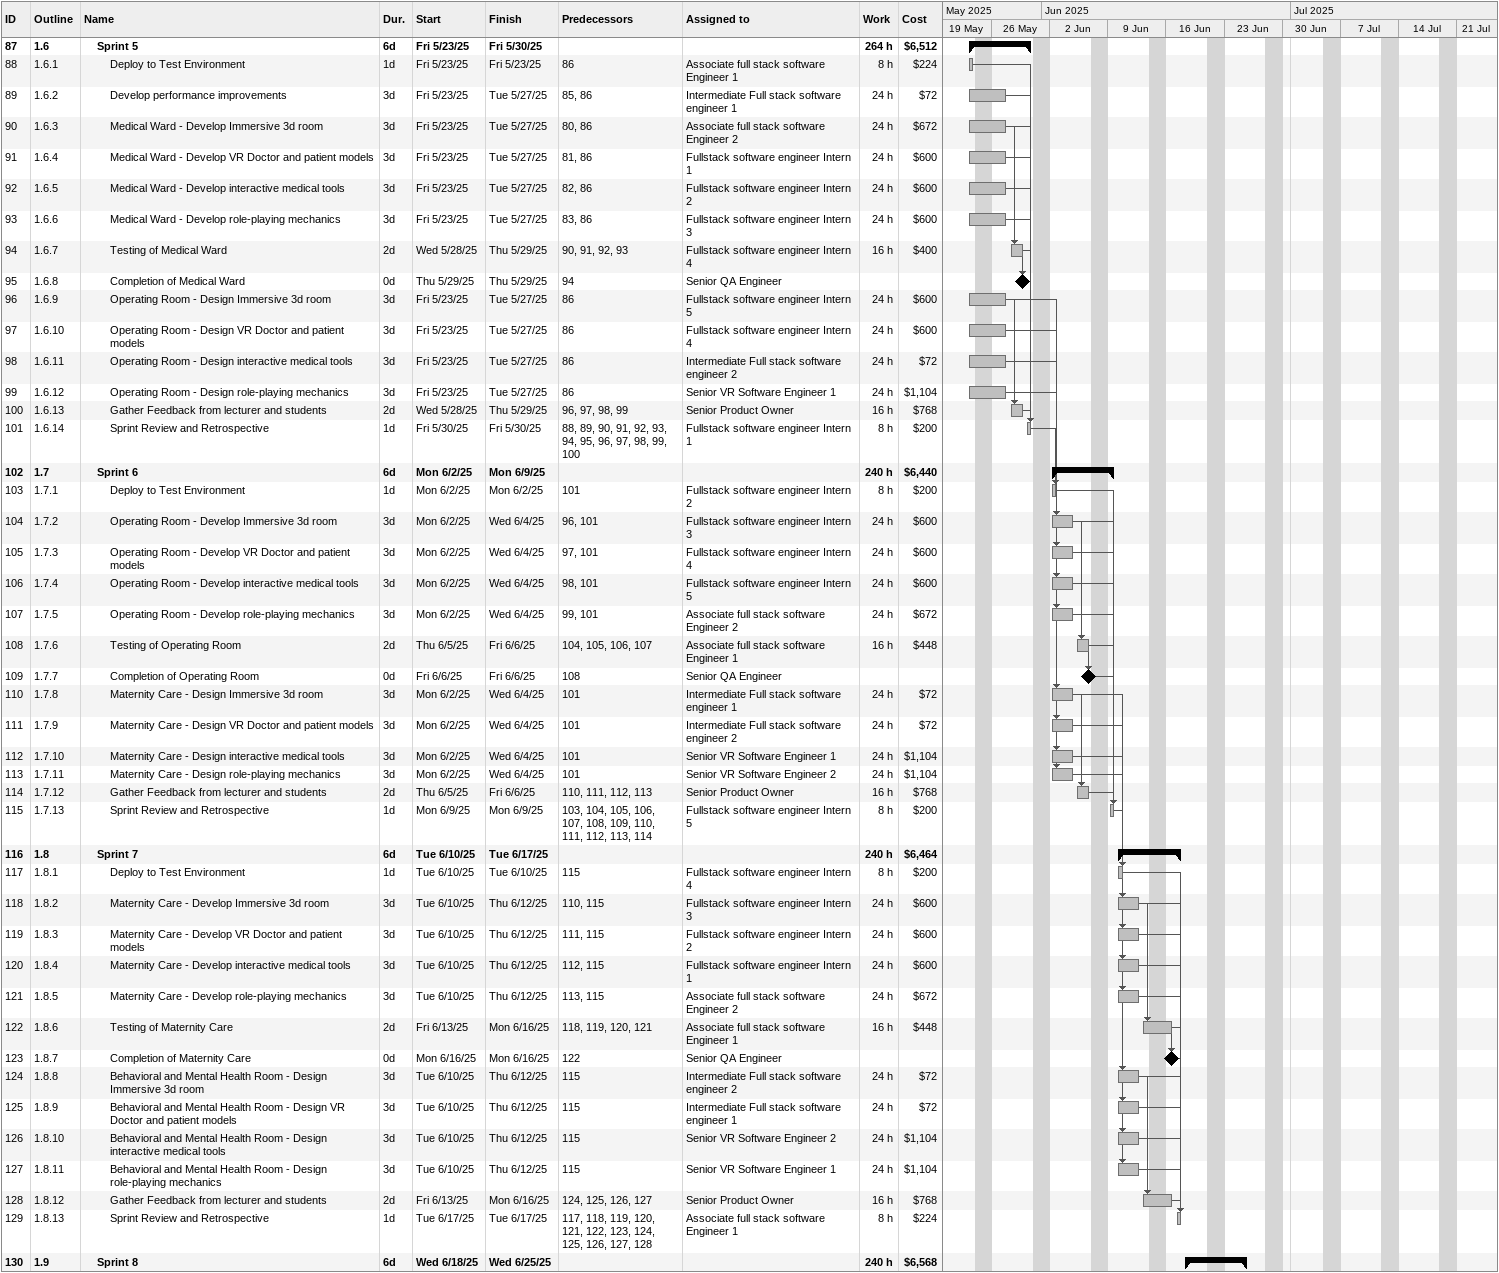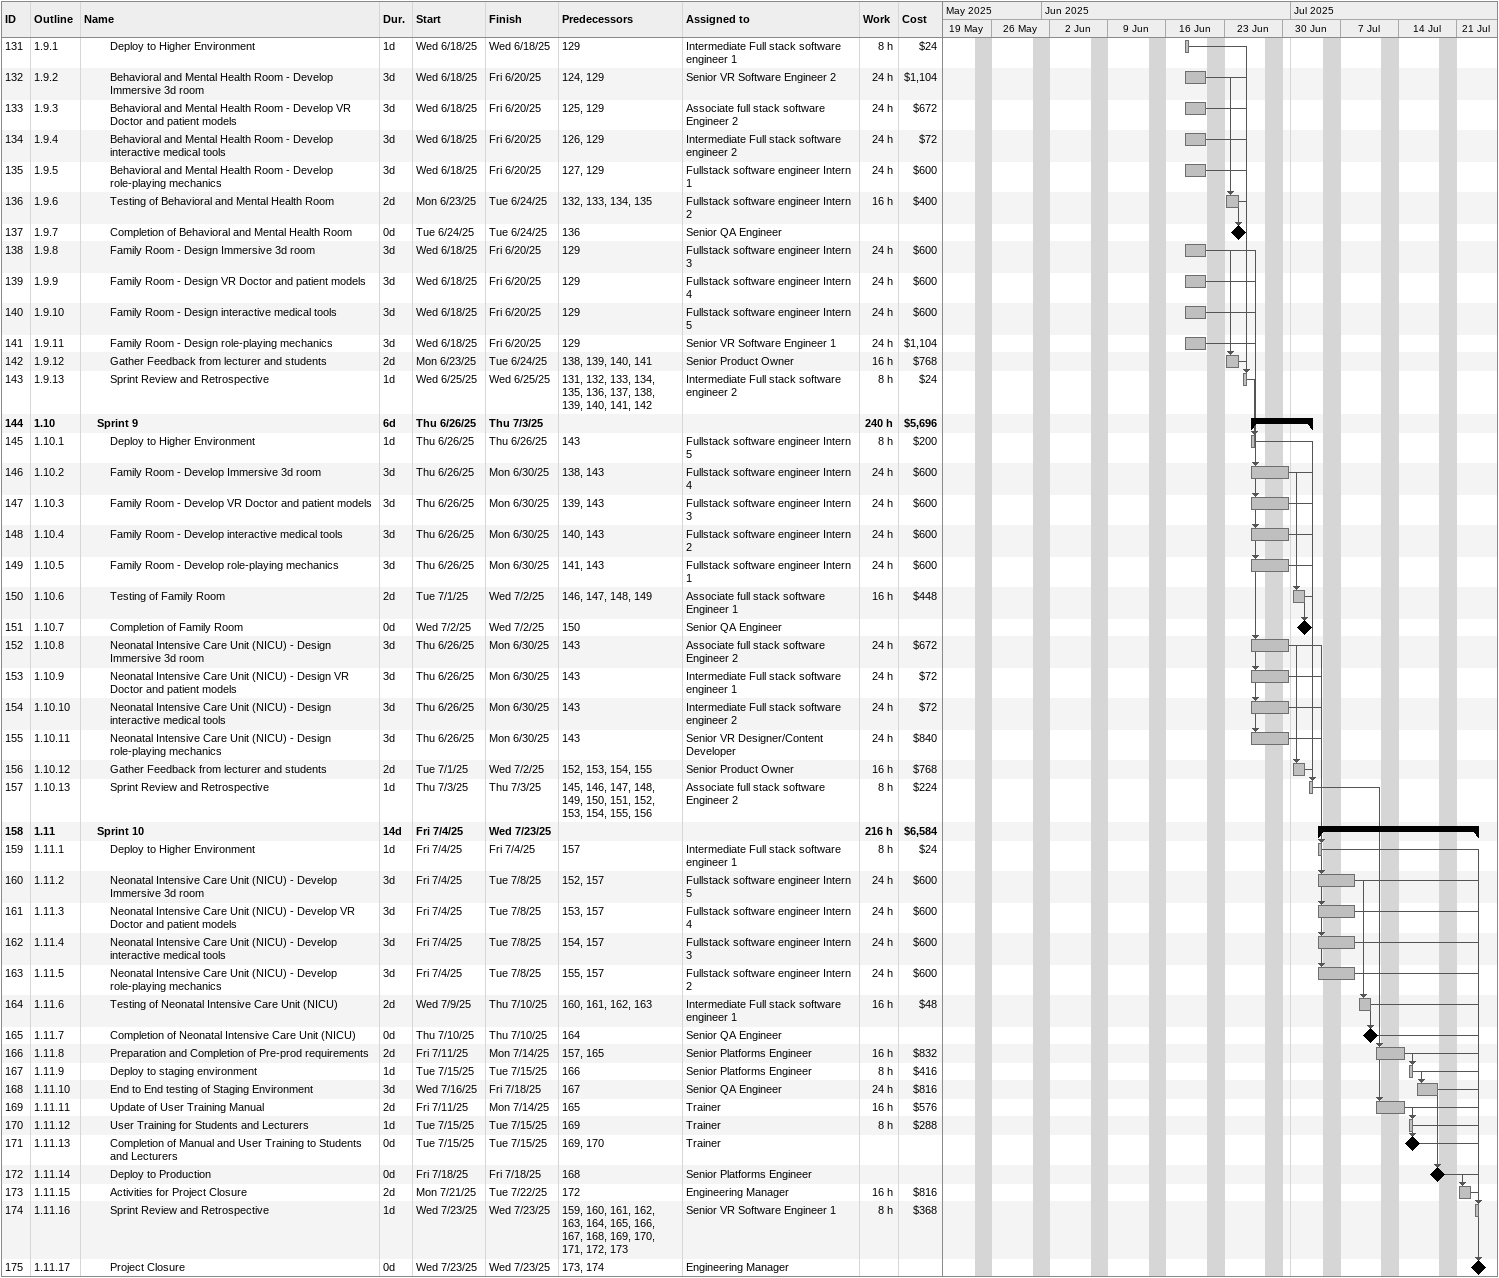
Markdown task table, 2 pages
| ID | WBS | Task | Duration | Start | Finish | Predecessors | Resources | Work (h) | Cost ($) |
|---|---|---|---|---|---|---|---|---|---|
| 87 | 1.6 | **Sprint 5** | 6d | 2025-05-23 | 2025-05-30 |  |  | 264 | 6512 |
| 88 | 1.6.1 | Deploy to Test Environment | 1d | 2025-05-23 | 2025-05-23 | 86 | Associate full stack software Engineer 1 | 8 | 224 |
| 89 | 1.6.2 | Develop performance improvements | 3d | 2025-05-23 | 2025-05-27 | 85, 86 | Intermediate Full stack software engineer 1 | 24 | 72 |
| 90 | 1.6.3 | Medical Ward - Develop Immersive 3d room | 3d | 2025-05-23 | 2025-05-27 | 80, 86 | Associate full stack software Engineer 2 | 24 | 672 |
| 91 | 1.6.4 | Medical Ward - Develop VR Doctor and patient models | 3d | 2025-05-23 | 2025-05-27 | 81, 86 | Fullstack software engineer Intern 1 | 24 | 600 |
| 92 | 1.6.5 | Medical Ward - Develop interactive medical tools | 3d | 2025-05-23 | 2025-05-27 | 82, 86 | Fullstack software engineer Intern 2 | 24 | 600 |
| 93 | 1.6.6 | Medical Ward - Develop role-playing mechanics | 3d | 2025-05-23 | 2025-05-27 | 83, 86 | Fullstack software engineer Intern 3 | 24 | 600 |
| 94 | 1.6.7 | Testing of Medical Ward | 2d | 2025-05-28 | 2025-05-29 | 90, 91, 92, 93 | Fullstack software engineer Intern 4 | 16 | 400 |
| 95 | 1.6.8 | Completion of Medical Ward | 0d | 2025-05-29 | 2025-05-29 | 94 | Senior QA Engineer |  |  |
| 96 | 1.6.9 | Operating Room - Design Immersive 3d room | 3d | 2025-05-23 | 2025-05-27 | 86 | Fullstack software engineer Intern 5 | 24 | 600 |
| 97 | 1.6.10 | Operating Room - Design VR Doctor and patient models | 3d | 2025-05-23 | 2025-05-27 | 86 | Fullstack software engineer Intern 4 | 24 | 600 |
| 98 | 1.6.11 | Operating Room - Design interactive medical tools | 3d | 2025-05-23 | 2025-05-27 | 86 | Intermediate Full stack software engineer 2 | 24 | 72 |
| 99 | 1.6.12 | Operating Room - Design role-playing mechanics | 3d | 2025-05-23 | 2025-05-27 | 86 | Senior VR Software Engineer 1 | 24 | 1104 |
| 100 | 1.6.13 | Gather Feedback from lecturer and students | 2d | 2025-05-28 | 2025-05-29 | 96, 97, 98, 99 | Senior Product Owner | 16 | 768 |
| 101 | 1.6.14 | Sprint Review and Retrospective | 1d | 2025-05-30 | 2025-05-30 | 88, 89, 90, 91, 92, 93, 94, 95, 96, 97, 98, 99, 100 | Fullstack software engineer Intern 1 | 8 | 200 |
| 102 | 1.7 | **Sprint 6** | 6d | 2025-06-02 | 2025-06-09 |  |  | 240 | 6440 |
| 103 | 1.7.1 | Deploy to Test Environment | 1d | 2025-06-02 | 2025-06-02 | 101 | Fullstack software engineer Intern 2 | 8 | 200 |
| 104 | 1.7.2 | Operating Room - Develop Immersive 3d room | 3d | 2025-06-02 | 2025-06-04 | 96, 101 | Fullstack software engineer Intern 3 | 24 | 600 |
| 105 | 1.7.3 | Operating Room - Develop VR Doctor and patient models | 3d | 2025-06-02 | 2025-06-04 | 97, 101 | Fullstack software engineer Intern 4 | 24 | 600 |
| 106 | 1.7.4 | Operating Room - Develop interactive medical tools | 3d | 2025-06-02 | 2025-06-04 | 98, 101 | Fullstack software engineer Intern 5 | 24 | 600 |
| 107 | 1.7.5 | Operating Room - Develop role-playing mechanics | 3d | 2025-06-02 | 2025-06-04 | 99, 101 | Associate full stack software Engineer 2 | 24 | 672 |
| 108 | 1.7.6 | Testing of Operating Room | 2d | 2025-06-05 | 2025-06-06 | 104, 105, 106, 107 | Associate full stack software Engineer 1 | 16 | 448 |
| 109 | 1.7.7 | Completion of Operating Room | 0d | 2025-06-06 | 2025-06-06 | 108 | Senior QA Engineer |  |  |
| 110 | 1.7.8 | Maternity Care - Design Immersive 3d room | 3d | 2025-06-02 | 2025-06-04 | 101 | Intermediate Full stack software engineer 1 | 24 | 72 |
| 111 | 1.7.9 | Maternity Care - Design VR Doctor and patient models | 3d | 2025-06-02 | 2025-06-04 | 101 | Intermediate Full stack software engineer 2 | 24 | 72 |
| 112 | 1.7.10 | Maternity Care - Design interactive medical tools | 3d | 2025-06-02 | 2025-06-04 | 101 | Senior VR Software Engineer 1 | 24 | 1104 |
| 113 | 1.7.11 | Maternity Care - Design role-playing mechanics | 3d | 2025-06-02 | 2025-06-04 | 101 | Senior VR Software Engineer 2 | 24 | 1104 |
| 114 | 1.7.12 | Gather Feedback from lecturer and students | 2d | 2025-06-05 | 2025-06-06 | 110, 111, 112, 113 | Senior Product Owner | 16 | 768 |
| 115 | 1.7.13 | Sprint Review and Retrospective | 1d | 2025-06-09 | 2025-06-09 | 103, 104, 105, 106, 107, 108, 109, 110, 111, 112, 113, 114 | Fullstack software engineer Intern 5 | 8 | 200 |
| 116 | 1.8 | **Sprint 7** | 6d | 2025-06-10 | 2025-06-17 |  |  | 240 | 6464 |
| 117 | 1.8.1 | Deploy to Test Environment | 1d | 2025-06-10 | 2025-06-10 | 115 | Fullstack software engineer Intern 4 | 8 | 200 |
| 118 | 1.8.2 | Maternity Care - Develop Immersive 3d room | 3d | 2025-06-10 | 2025-06-12 | 110, 115 | Fullstack software engineer Intern 3 | 24 | 600 |
| 119 | 1.8.3 | Maternity Care - Develop VR Doctor and patient models | 3d | 2025-06-10 | 2025-06-12 | 111, 115 | Fullstack software engineer Intern 2 | 24 | 600 |
| 120 | 1.8.4 | Maternity Care - Develop interactive medical tools | 3d | 2025-06-10 | 2025-06-12 | 112, 115 | Fullstack software engineer Intern 1 | 24 | 600 |
| 121 | 1.8.5 | Maternity Care - Develop role-playing mechanics | 3d | 2025-06-10 | 2025-06-12 | 113, 115 | Associate full stack software Engineer 2 | 24 | 672 |
| 122 | 1.8.6 | Testing of Maternity Care | 2d | 2025-06-13 | 2025-06-16 | 118, 119, 120, 121 | Associate full stack software Engineer 1 | 16 | 448 |
| 123 | 1.8.7 | Completion of Maternity Care | 0d | 2025-06-16 | 2025-06-16 | 122 | Senior QA Engineer |  |  |
| 124 | 1.8.8 | Behavioral and Mental Health Room - Design Immersive 3d room | 3d | 2025-06-10 | 2025-06-12 | 115 | Intermediate Full stack software engineer 2 | 24 | 72 |
| 125 | 1.8.9 | Behavioral and Mental Health Room - Design VR Doctor and patient models | 3d | 2025-06-10 | 2025-06-12 | 115 | Intermediate Full stack software engineer 1 | 24 | 72 |
| 126 | 1.8.10 | Behavioral and Mental Health Room - Design interactive medical tools | 3d | 2025-06-10 | 2025-06-12 | 115 | Senior VR Software Engineer 2 | 24 | 1104 |
| 127 | 1.8.11 | Behavioral and Mental Health Room - Design role-playing mechanics | 3d | 2025-06-10 | 2025-06-12 | 115 | Senior VR Software Engineer 1 | 24 | 1104 |
| 128 | 1.8.12 | Gather Feedback from lecturer and students | 2d | 2025-06-13 | 2025-06-16 | 124, 125, 126, 127 | Senior Product Owner | 16 | 768 |
| 129 | 1.8.13 | Sprint Review and Retrospective | 1d | 2025-06-17 | 2025-06-17 | 117, 118, 119, 120, 121, 122, 123, 124, 125, 126, 127, 128 | Associate full stack software Engineer 1 | 8 | 224 |
| 130 | 1.9 | **Sprint 8** | 6d | 2025-06-18 | 2025-06-25 |  |  | 240 | 6568 |
| 131 | 1.9.1 | Deploy to Higher Environment | 1d | 2025-06-18 | 2025-06-18 | 129 | Intermediate Full stack software engineer 1 | 8 | 24 |
| 132 | 1.9.2 | Behavioral and Mental Health Room - Develop Immersive 3d room | 3d | 2025-06-18 | 2025-06-20 | 124, 129 | Senior VR Software Engineer 2 | 24 | 1104 |
| 133 | 1.9.3 | Behavioral and Mental Health Room - Develop VR Doctor and patient models | 3d | 2025-06-18 | 2025-06-20 | 125, 129 | Associate full stack software Engineer 2 | 24 | 672 |
| 134 | 1.9.4 | Behavioral and Mental Health Room - Develop interactive medical tools | 3d | 2025-06-18 | 2025-06-20 | 126, 129 | Intermediate Full stack software engineer 2 | 24 | 72 |
| 135 | 1.9.5 | Behavioral and Mental Health Room - Develop role-playing mechanics | 3d | 2025-06-18 | 2025-06-20 | 127, 129 | Fullstack software engineer Intern 1 | 24 | 600 |
| 136 | 1.9.6 | Testing of Behavioral and Mental Health Room | 2d | 2025-06-23 | 2025-06-24 | 132, 133, 134, 135 | Fullstack software engineer Intern 2 | 16 | 400 |
| 137 | 1.9.7 | Completion of Behavioral and Mental Health Room | 0d | 2025-06-24 | 2025-06-24 | 136 | Senior QA Engineer |  |  |
| 138 | 1.9.8 | Family Room - Design Immersive 3d room | 3d | 2025-06-18 | 2025-06-20 | 129 | Fullstack software engineer Intern 3 | 24 | 600 |
| 139 | 1.9.9 | Family Room - Design VR Doctor and patient models | 3d | 2025-06-18 | 2025-06-20 | 129 | Fullstack software engineer Intern 4 | 24 | 600 |
| 140 | 1.9.10 | Family Room - Design interactive medical tools | 3d | 2025-06-18 | 2025-06-20 | 129 | Fullstack software engineer Intern 5 | 24 | 600 |
| 141 | 1.9.11 | Family Room - Design role-playing mechanics | 3d | 2025-06-18 | 2025-06-20 | 129 | Senior VR Software Engineer 1 | 24 | 1104 |
| 142 | 1.9.12 | Gather Feedback from lecturer and students | 2d | 2025-06-23 | 2025-06-24 | 138, 139, 140, 141 | Senior Product Owner | 16 | 768 |
| 143 | 1.9.13 | Sprint Review and Retrospective | 1d | 2025-06-25 | 2025-06-25 | 131, 132, 133, 134, 135, 136, 137, 138, 139, 140, 141, 142 | Intermediate Full stack software engineer 2 | 8 | 24 |
| 144 | 1.10 | **Sprint 9** | 6d | 2025-06-26 | 2025-07-03 |  |  | 240 | 5696 |
| 145 | 1.10.1 | Deploy to Higher Environment | 1d | 2025-06-26 | 2025-06-26 | 143 | Fullstack software engineer Intern 5 | 8 | 200 |
| 146 | 1.10.2 | Family Room - Develop Immersive 3d room | 3d | 2025-06-26 | 2025-06-30 | 138, 143 | Fullstack software engineer Intern 4 | 24 | 600 |
| 147 | 1.10.3 | Family Room - Develop VR Doctor and patient models | 3d | 2025-06-26 | 2025-06-30 | 139, 143 | Fullstack software engineer Intern 3 | 24 | 600 |
| 148 | 1.10.4 | Family Room - Develop interactive medical tools | 3d | 2025-06-26 | 2025-06-30 | 140, 143 | Fullstack software engineer Intern 2 | 24 | 600 |
| 149 | 1.10.5 | Family Room - Develop role-playing mechanics | 3d | 2025-06-26 | 2025-06-30 | 141, 143 | Fullstack software engineer Intern 1 | 24 | 600 |
| 150 | 1.10.6 | Testing of Family Room | 2d | 2025-07-01 | 2025-07-02 | 146, 147, 148, 149 | Associate full stack software Engineer 1 | 16 | 448 |
| 151 | 1.10.7 | Completion of Family Room | 0d | 2025-07-02 | 2025-07-02 | 150 | Senior QA Engineer |  |  |
| 152 | 1.10.8 | Neonatal Intensive Care Unit (NICU) - Design Immersive 3d room | 3d | 2025-06-26 | 2025-06-30 | 143 | Associate full stack software Engineer 2 | 24 | 672 |
| 153 | 1.10.9 | Neonatal Intensive Care Unit (NICU) - Design VR Doctor and patient models | 3d | 2025-06-26 | 2025-06-30 | 143 | Intermediate Full stack software engineer 1 | 24 | 72 |
| 154 | 1.10.10 | Neonatal Intensive Care Unit (NICU) - Design interactive medical tools | 3d | 2025-06-26 | 2025-06-30 | 143 | Intermediate Full stack software engineer 2 | 24 | 72 |
| 155 | 1.10.11 | Neonatal Intensive Care Unit (NICU) - Design role-playing mechanics | 3d | 2025-06-26 | 2025-06-30 | 143 | Senior VR Designer/Content Developer | 24 | 840 |
| 156 | 1.10.12 | Gather Feedback from lecturer and students | 2d | 2025-07-01 | 2025-07-02 | 152, 153, 154, 155 | Senior Product Owner | 16 | 768 |
| 157 | 1.10.13 | Sprint Review and Retrospective | 1d | 2025-07-03 | 2025-07-03 | 145, 146, 147, 148, 149, 150, 151, 152, 153, 154, 155, 156 | Associate full stack software Engineer 2 | 8 | 224 |
| 158 | 1.11 | **Sprint 10** | 14d | 2025-07-04 | 2025-07-23 |  |  | 216 | 6584 |
| 159 | 1.11.1 | Deploy to Higher Environment | 1d | 2025-07-04 | 2025-07-04 | 157 | Intermediate Full stack software engineer 1 | 8 | 24 |
| 160 | 1.11.2 | Neonatal Intensive Care Unit (NICU) - Develop Immersive 3d room | 3d | 2025-07-04 | 2025-07-08 | 152, 157 | Fullstack software engineer Intern 5 | 24 | 600 |
| 161 | 1.11.3 | Neonatal Intensive Care Unit (NICU) - Develop VR Doctor and patient models | 3d | 2025-07-04 | 2025-07-08 | 153, 157 | Fullstack software engineer Intern 4 | 24 | 600 |
| 162 | 1.11.4 | Neonatal Intensive Care Unit (NICU) - Develop interactive medical tools | 3d | 2025-07-04 | 2025-07-08 | 154, 157 | Fullstack software engineer Intern 3 | 24 | 600 |
| 163 | 1.11.5 | Neonatal Intensive Care Unit (NICU) - Develop role-playing mechanics | 3d | 2025-07-04 | 2025-07-08 | 155, 157 | Fullstack software engineer Intern 2 | 24 | 600 |
| 164 | 1.11.6 | Testing of Neonatal Intensive Care Unit (NICU) | 2d | 2025-07-09 | 2025-07-10 | 160, 161, 162, 163 | Intermediate Full stack software engineer 1 | 16 | 48 |
| 165 | 1.11.7 | Completion of Neonatal Intensive Care Unit (NICU) | 0d | 2025-07-10 | 2025-07-10 | 164 | Senior QA Engineer |  |  |
| 166 | 1.11.8 | Preparation and Completion of Pre-prod requirements | 2d | 2025-07-11 | 2025-07-14 | 157, 165 | Senior Platforms Engineer | 16 | 832 |
| 167 | 1.11.9 | Deploy to staging environment | 1d | 2025-07-15 | 2025-07-15 | 166 | Senior Platforms Engineer | 8 | 416 |
| 168 | 1.11.10 | End to End testing of Staging Environment | 3d | 2025-07-16 | 2025-07-18 | 167 | Senior QA Engineer | 24 | 816 |
| 169 | 1.11.11 | Update of User Training Manual | 2d | 2025-07-11 | 2025-07-14 | 165 | Trainer | 16 | 576 |
| 170 | 1.11.12 | User Training for Students and Lecturers | 1d | 2025-07-15 | 2025-07-15 | 169 | Trainer | 8 | 288 |
| 171 | 1.11.13 | Completion of Manual and User Training to Students and Lecturers | 0d | 2025-07-15 | 2025-07-15 | 169, 170 | Trainer |  |  |
| 172 | 1.11.14 | Deploy to Production | 0d | 2025-07-18 | 2025-07-18 | 168 | Senior Platforms Engineer |  |  |
| 173 | 1.11.15 | Activities for Project Closure | 2d | 2025-07-21 | 2025-07-22 | 172 | Engineering Manager | 16 | 816 |
| 174 | 1.11.16 | Sprint Review and Retrospective | 1d | 2025-07-23 | 2025-07-23 | 159, 160, 161, 162, 163, 164, 165, 166, 167, 168, 169, 170, 171, 172, 173 | Senior VR Software Engineer 1 | 8 | 368 |
| 175 | 1.11.17 | Project Closure | 0d | 2025-07-23 | 2025-07-23 | 173, 174 | Engineering Manager |  |  |
